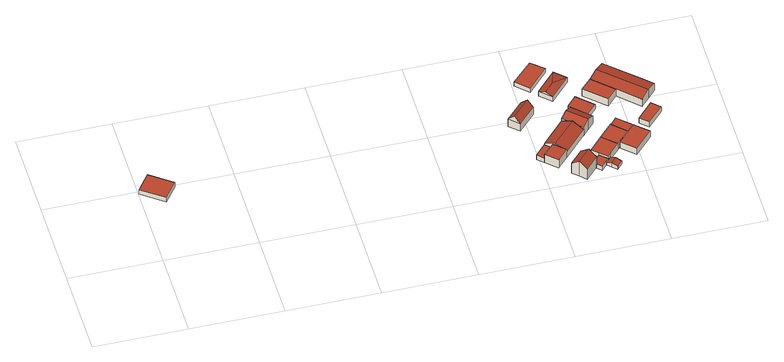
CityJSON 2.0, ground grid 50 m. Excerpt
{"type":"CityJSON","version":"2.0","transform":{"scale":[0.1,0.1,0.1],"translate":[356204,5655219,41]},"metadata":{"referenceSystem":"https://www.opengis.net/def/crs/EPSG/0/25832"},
"CityObjects":{
"building1":{"type":"Building","attributes":{"Geometrietyp2DReferenz":"3000","Gemeindeschluessel":"05315000","function":"31001_2721","roofType":"1000","measuredHeight":3.02,"storeysAboveGround":1},"geometry":[{"type":"Solid","lod":"2","boundaries":[[[[0,1,2,3]],[[4,5,1,0]],[[6,7,5,4]],[[3,2,7,6]],[[4,0,3,6]],[[1,5,7,2]]]],"semantics":{"surfaces":[{"type":"WallSurface"},{"type":"RoofSurface"},{"type":"GroundSurface"}],"values":[[0,0,0,0,1,2]]}}]},
"building2":{"type":"Building","attributes":{"Geometrietyp2DReferenz":"3000","Gemeindeschluessel":"05315000","function":"31001_1010","roofType":"3100","measuredHeight":8.62,"storeysAboveGround":1},"address":[{"country":"Germany","locality":"Köln","thoroughfareNumber":"250","thoroughfareName":"Merkenicher Hauptstr."}],"geometry":[{"type":"Solid","lod":"2","boundaries":[[[[8,9,10,11]],[[12,13,9,8]],[[14,15,13,12]],[[11,10,15,14]],[[8,16,12]],[[14,17,11]],[[11,17,16,8]],[[12,16,17,14]],[[9,13,15,10]]]],"semantics":{"surfaces":[{"type":"WallSurface"},{"type":"RoofSurface"},{"type":"GroundSurface"}],"values":[[0,0,0,0,0,0,1,1,2]]}}]},
"building3":{"type":"Building","attributes":{"Gemeindeschluessel":"05315000","Geometrietyp2DReferenz":"3000","function":"31001_1130"},"address":[{"country":"Germany","locality":"Köln","thoroughfareNumber":"12","thoroughfareName":"Schlettstadter Str."},{"country":"Germany","locality":"Köln","thoroughfareNumber":"248a","thoroughfareName":"Merkenicher Hauptstr."},{"country":"Germany","locality":"Köln","thoroughfareNumber":"248b","thoroughfareName":"Merkenicher Hauptstr."},{"country":"Germany","locality":"Köln","thoroughfareNumber":"10","thoroughfareName":"Schlettstadter Str."}],"children":["building3-1","building3-2","building3-3"]},
"building3-1":{"type":"BuildingPart","attributes":{"roofType":"3100","measuredHeight":6.79,"storeysAboveGround":1},"parents":["building3"],"geometry":[{"type":"MultiSurface","lod":"2","boundaries":[[[18,19,20,21]],[[22,23,19,18]],[[24,25,23,22]],[[26,27,28,29]],[[30,31,27,26]],[[21,20,31,30]],[[24,22,18,21,32]],[[30,26,29,33,32,21]],[[19,23,25,34,35,28,27,31,20]],[[32,36,37]],[[24,37,36,34,25]],[[32,33,38,36]],[[34,36,38,35]],[[33,29,39,40]],[[40,39,28,35]]],"semantics":{"surfaces":[{"type":"WallSurface"},{"type":"RoofSurface"},{"type":"GroundSurface"},{"type":"ClosureSurface"}],"values":[0,0,0,0,0,0,1,1,2,0,3,0,3,0,3]}}]},
"building3-2":{"type":"BuildingPart","attributes":{"roofType":"1000","measuredHeight":5.59,"storeysAboveGround":1},"parents":["building3"],"geometry":[{"type":"MultiSurface","lod":"2","boundaries":[[[41,42,43,44]],[[45,46,25,47]],[[44,43,46,45]],[[47,38,41,44,45]],[[42,35,25,46,43]],[[41,38,40,48]],[[48,40,35,42]],[[47,24,37]],[[36,37,24,25,34]],[[38,36,34,35]]],"semantics":{"surfaces":[{"type":"WallSurface"},{"type":"RoofSurface"},{"type":"GroundSurface"},{"type":"ClosureSurface"}],"values":[0,0,0,1,2,0,3,0,3,3]}}]},
"building3-3":{"type":"BuildingPart","attributes":{"roofType":"1000","measuredHeight":3,"storeysAboveGround":1},"address":[{"country":"Germany","locality":"Köln","thoroughfareNumber":"12","thoroughfareName":"Schlettstadter Str."}],"parents":["building3"],"geometry":[{"type":"Solid","lod":"2","boundaries":[[[[49,50,42,48]],[[39,28,50,49]],[[48,40,39,49]],[[35,42,50,28]],[[39,40,35,28]],[[40,48,42,35]]]],"semantics":{"surfaces":[{"type":"WallSurface"},{"type":"RoofSurface"},{"type":"GroundSurface"},{"type":"ClosureSurface"}],"values":[[0,0,1,2,3,3]]}}]},
"building4":{"type":"Building","attributes":{"Geometrietyp2DReferenz":"3000","Gemeindeschluessel":"05315000","function":"31001_1130","roofType":"3100","measuredHeight":10.31,"storeysAboveGround":2},"address":[{"country":"Germany","locality":"Köln","thoroughfareNumber":"248","thoroughfareName":"Merkenicher Hauptstr."}],"geometry":[{"type":"Solid","lod":"2","boundaries":[[[[51,52,53,54]],[[55,56,52,51]],[[57,58,56,55]],[[59,60,58,57]],[[61,62,60,59]],[[63,64,62,61]],[[65,66,64,63]],[[67,68,66,65]],[[54,53,68,67]],[[59,57,55,51,61]],[[54,67,65,63,61,51]],[[52,56,58,60,62,64,66,68,53]]]],"semantics":{"surfaces":[{"type":"WallSurface"},{"type":"RoofSurface"},{"type":"GroundSurface"}],"values":[[0,0,0,0,0,0,0,0,0,1,1,2]]}}]},
"building5":{"type":"Building","attributes":{"Geometrietyp2DReferenz":"3000","Gemeindeschluessel":"05315000","function":"31001_2723","roofType":"1000","measuredHeight":2.79,"storeysAboveGround":1},"address":[{"country":"Germany","locality":"Köln","thoroughfareNumber":"248","thoroughfareName":"Merkenicher Hauptstr."}],"geometry":[{"type":"Solid","lod":"2","boundaries":[[[[69,70,71,72]],[[73,74,70,69]],[[75,76,74,73]],[[77,78,76,75]],[[79,80,78,77]],[[81,82,80,79]],[[72,71,82,81]],[[79,77,75,73,69,72,81]],[[70,74,76,78,80,82,71]]]],"semantics":{"surfaces":[{"type":"WallSurface"},{"type":"RoofSurface"},{"type":"GroundSurface"}],"values":[[0,0,0,0,0,0,0,1,2]]}}]},
"building6":{"type":"Building","attributes":{"Geometrietyp2DReferenz":"3000","Gemeindeschluessel":"05315000","function":"31001_2143","roofType":"1000","measuredHeight":2.88,"storeysAboveGround":1},"address":[{"country":"Germany","locality":"Köln","thoroughfareNumber":"250","thoroughfareName":"Merkenicher Hauptstr."}],"geometry":[{"type":"Solid","lod":"2","boundaries":[[[[83,84,85,86]],[[87,88,84,83]],[[89,90,88,87]],[[91,92,90,89]],[[86,85,92,91]],[[89,87,83,86,91]],[[84,88,90,92,85]]]],"semantics":{"surfaces":[{"type":"WallSurface"},{"type":"RoofSurface"},{"type":"GroundSurface"}],"values":[[0,0,0,0,0,1,2]]}}]},
"building7":{"type":"Building","attributes":{"Geometrietyp2DReferenz":"3000","Gemeindeschluessel":"05315000","function":"31001_1130","roofType":"3100","measuredHeight":7.33,"storeysAboveGround":1},"address":[{"country":"Germany","locality":"Köln","thoroughfareNumber":"18","thoroughfareName":"Schlettstadter Str."},{"country":"Germany","locality":"Köln","thoroughfareNumber":"14","thoroughfareName":"Schlettstadter Str."},{"country":"Germany","locality":"Köln","thoroughfareNumber":"16","thoroughfareName":"Schlettstadter Str."}],"geometry":[{"type":"Solid","lod":"2","boundaries":[[[[93,94,95,96]],[[97,98,94,93]],[[99,100,98,97]],[[101,102,100,99]],[[103,104,102,101]],[[105,106,104,103]],[[107,108,106,105]],[[96,95,108,107]],[[93,96,107,105,103,97]],[[101,99,97,103]],[[94,98,100,102,104,106,108,95]]]],"semantics":{"surfaces":[{"type":"WallSurface"},{"type":"RoofSurface"},{"type":"GroundSurface"}],"values":[[0,0,0,0,0,0,0,0,1,1,2]]}}]},
"building8":{"type":"Building","attributes":{"Geometrietyp2DReferenz":"3000","Gemeindeschluessel":"05315000","function":"31001_2723","roofType":"3100","measuredHeight":2.88,"storeysAboveGround":1},"geometry":[{"type":"Solid","lod":"2","boundaries":[[[[109,110,111,112]],[[113,114,110,109]],[[115,116,114,113]],[[117,118,116,115]],[[119,120,118,117]],[[121,122,120,119]],[[123,124,122,121]],[[112,111,124,123]],[[117,115,113,109,119]],[[112,123,121,119,109]],[[110,114,116,118,120,122,124,111]]]],"semantics":{"surfaces":[{"type":"WallSurface"},{"type":"RoofSurface"},{"type":"GroundSurface"}],"values":[[0,0,0,0,0,0,0,0,1,1,2]]}}]},
"building9":{"type":"Building","attributes":{"Geometrietyp2DReferenz":"3000","Gemeindeschluessel":"05315000","function":"31001_2721","roofType":"1000","measuredHeight":4.32,"storeysAboveGround":1},"address":[{"country":"Germany","locality":"Köln","thoroughfareNumber":"248","thoroughfareName":"Merkenicher Hauptstr."}],"geometry":[{"type":"Solid","lod":"2","boundaries":[[[[125,126,127,128]],[[129,118,126,125]],[[130,116,118,129]],[[131,132,116,130]],[[133,134,132,131]],[[128,127,134,133]],[[131,130,129,125,128,133]],[[126,118,116,132,134,127]]]],"semantics":{"surfaces":[{"type":"WallSurface"},{"type":"RoofSurface"},{"type":"GroundSurface"}],"values":[[0,0,0,0,0,0,1,2]]}}]},
"building10":{"type":"Building","attributes":{"Geometrietyp2DReferenz":"3000","Gemeindeschluessel":"05315000","function":"31001_1220","roofType":"5000","measuredHeight":4.7,"storeysAboveGround":1},"address":[{"country":"Germany","locality":"Köln","thoroughfareNumber":"250","thoroughfareName":"Merkenicher Hauptstr."}],"geometry":[{"type":"Solid","lod":"2","boundaries":[[[[135,136,137,138]],[[139,140,136,135]],[[141,142,140,139]],[[138,137,142,141]],[[135,143,139]],[[141,144,138]],[[138,144,143,135]],[[139,143,144,141]],[[136,140,142,137]]]],"semantics":{"surfaces":[{"type":"WallSurface"},{"type":"RoofSurface"},{"type":"GroundSurface"}],"values":[[0,0,0,0,1,0,1,1,2]]}}]},
"building11":{"type":"Building","attributes":{"Geometrietyp2DReferenz":"3000","Gemeindeschluessel":"05315000","function":"31001_2000","roofType":"1000","measuredHeight":3.18,"storeysAboveGround":1},"address":[{"country":"Germany","locality":"Köln","thoroughfareNumber":"14","thoroughfareName":"Schlettstadter Str."}],"geometry":[{"type":"Solid","lod":"2","boundaries":[[[[145,146,147,148]],[[149,150,146,145]],[[151,152,150,149]],[[148,147,152,151]],[[149,145,148,151]],[[146,150,152,147]]]],"semantics":{"surfaces":[{"type":"WallSurface"},{"type":"RoofSurface"},{"type":"GroundSurface"}],"values":[[0,0,0,0,1,2]]}}]},
"building12":{"type":"Building","attributes":{"Geometrietyp2DReferenz":"3000","Gemeindeschluessel":"05315000","function":"31001_2721","roofType":"1000","measuredHeight":4.25,"storeysAboveGround":1},"address":[{"country":"Germany","locality":"Köln","thoroughfareNumber":"248","thoroughfareName":"Merkenicher Hauptstr."}],"geometry":[{"type":"Solid","lod":"2","boundaries":[[[[153,154,155,156]],[[125,157,154,153]],[[128,158,157,125]],[[156,155,158,128]],[[125,153,156,128]],[[154,157,158,155]]]],"semantics":{"surfaces":[{"type":"WallSurface"},{"type":"RoofSurface"},{"type":"GroundSurface"}],"values":[[0,0,0,0,1,2]]}}]},
"building13":{"type":"Building","attributes":{"Geometrietyp2DReferenz":"3000","Gemeindeschluessel":"05315000","function":"51009_1610","roofType":"1000","measuredHeight":4.01},"geometry":[{"type":"Solid","lod":"2","boundaries":[[[[159,160,161,162]],[[163,154,160,159]],[[164,165,154,163]],[[162,161,165,164]],[[163,159,162,164]],[[160,154,165,161]]]],"semantics":{"surfaces":[{"type":"WallSurface"},{"type":"RoofSurface"},{"type":"GroundSurface"}],"values":[[0,0,0,0,1,2]]}}]},
"building14":{"type":"Building","attributes":{"Geometrietyp2DReferenz":"3000","Gemeindeschluessel":"05315000","function":"51009_1610","roofType":"1000","measuredHeight":4.18},"geometry":[{"type":"Solid","lod":"2","boundaries":[[[[159,166,167,163]],[[168,169,166,159]],[[170,171,169,168]],[[172,173,171,170]],[[163,167,173,172]],[[170,168,159,163,172]],[[166,169,171,173,167]]]],"semantics":{"surfaces":[{"type":"WallSurface"},{"type":"RoofSurface"},{"type":"GroundSurface"}],"values":[[0,0,0,0,0,1,2]]}}]},
"building15":{"type":"Building","attributes":{"Gemeindeschluessel":"05315000","Geometrietyp2DReferenz":"3000","function":"31001_2143"},"address":[{"country":"Germany","locality":"Köln","thoroughfareNumber":"14","thoroughfareName":"Schlettstadter Str."}],"children":["building15-1","building15-2"]},
"building15-1":{"type":"BuildingPart","attributes":{"roofType":"3100","measuredHeight":6.13,"storeysAboveGround":1},"parents":["building15"],"geometry":[{"type":"MultiSurface","lod":"2","boundaries":[[[174,175,176,177]],[[178,179,175,174]],[[180,181,179,178]],[[182,183,184,185]],[[186,187,183,182]],[[188,189,187,186]],[[190,191,189,188]],[[177,176,191,190]],[[185,180,178,174,177,182]],[[190,188,186,182,177]],[[175,179,181,184,183,187,189,191,176]],[[180,185,192,193]],[[184,181,193,192]]],"semantics":{"surfaces":[{"type":"WallSurface"},{"type":"RoofSurface"},{"type":"GroundSurface"},{"type":"ClosureSurface"}],"values":[0,0,0,0,0,0,0,0,1,1,2,0,3]}}]},
"building15-2":{"type":"BuildingPart","attributes":{"roofType":"1000","measuredHeight":4.83,"storeysAboveGround":1},"parents":["building15"],"geometry":[{"type":"Solid","lod":"2","boundaries":[[[[192,184,194,195]],[[196,197,181,193]],[[195,194,197,196]],[[193,192,195,196]],[[184,181,197,194]],[[192,193,181,184]]]],"semantics":{"surfaces":[{"type":"WallSurface"},{"type":"RoofSurface"},{"type":"GroundSurface"},{"type":"ClosureSurface"}],"values":[[0,0,0,1,2,3]]}}]},
"building16":{"type":"Building","attributes":{"Geometrietyp2DReferenz":"3000","Gemeindeschluessel":"05315000","function":"31001_2000","roofType":"1000","measuredHeight":3.47,"storeysAboveGround":1},"address":[{"country":"Germany","locality":"Köln","thoroughfareNumber":"248b","thoroughfareName":"Merkenicher Hauptstr."}],"geometry":[{"type":"Solid","lod":"2","boundaries":[[[[198,199,200,201]],[[202,203,199,198]],[[204,205,203,202]],[[206,207,205,204]],[[201,200,207,206]],[[204,202,198,201,206]],[[199,203,205,207,200]]]],"semantics":{"surfaces":[{"type":"WallSurface"},{"type":"RoofSurface"},{"type":"GroundSurface"}],"values":[[0,0,0,0,0,1,2]]}}]}
},
"vertices":[
[189,489,39],[189,489,8],[69,578,8],[69,578,39],[120,396,39],[120,396,8],[0,485,39],[0,485,8],
[1958,414,74],[1958,414,23],[2051,511,23],[2051,511,74],[1906,463,74],[1906,463,23],[1999,561,74],[1999,561,23],[1932,438,109],[2025,536,109],
[2235,328,75],[2235,328,22],[2211,351,22],[2211,351,90],[2258,307,61],[2258,307,22],[2134,176,61],[2134,176,22],[2164,395,61],[2164,395,22],[2041,264,22],[2041,264,61],[2196,365,81],[2196,365,22],[2088,220,90],[2076,231,83],[2088,220,22],[2076,231,22],[2088,220,78],[2107,202,78],[2076,231,78],[2041,264,52],[2076,231,52],
[2018,169,78],[2018,169,22],[2076,114,22],[2076,114,78],[2081,119,78],[2081,119,22],[2134,176,78],[2018,169,52],
[1983,202,52],[1983,202,22],
[2161,32,125],[2161,32,22],[2194,0,22],[2194,0,92],[2128,63,92],[2128,63,22],[2133,68,92],[2133,68,22],[2197,136,92],[2197,136,22],[2230,105,125],[2230,105,22],[2247,88,107],[2247,88,22],[2263,73,92],[2263,73,22],[2261,71,92],[2261,71,22],
[2327,94,45],[2327,94,17],[2288,131,17],[2288,131,45],[2314,79,45],[2314,79,17],[2284,48,45],[2284,48,17],[2261,71,45],[2261,71,17],[2263,73,45],[2263,73,17],[2247,88,45],[2247,88,17],
[2119,846,47],[2119,846,18],[2009,736,18],[2009,736,47],[2186,788,47],[2186,788,18],[2076,672,47],[2076,672,18],[2009,735,47],[2009,735,18],
[2164,395,77],[2164,395,21],[2196,365,21],[2196,365,77],[2196,429,95],[2196,429,21],[2228,463,77],[2228,463,21],[2322,375,77],[2322,375,21],[2290,341,95],[2290,341,21],[2258,307,77],[2258,307,21],[2235,328,77],[2235,328,21],
[2338,58,45],[2338,58,16],[2362,36,16],[2362,36,36],[2314,79,36],[2314,79,16],[2327,94,36],[2327,94,16],[2344,111,36],[2344,111,16],[2367,90,45],[2367,90,16],[2391,68,36],[2391,68,16],[2365,40,36],[2365,40,16],
[2398,169,59],[2398,169,16],[2326,238,16],[2326,238,59],[2344,111,59],[2327,94,59],[2288,131,59],[2288,131,16],[2256,161,59],[2256,161,16],
[2214,751,50],[2214,751,19],[2108,637,19],[2108,637,50],[2275,694,50],[2275,694,19],[2168,580,50],[2168,580,19],[2187,662,66],[2138,609,66],
[2361,475,49],[2361,475,17],[2277,556,17],[2277,556,49],[2309,420,49],[2309,420,17],[2225,501,49],[2225,501,17],
[2468,243,59],[2468,243,17],[2396,312,17],[2396,312,59],[2398,169,17],[2326,238,17],
[2506,283,57],[2506,283,17],[2433,351,17],[2433,351,57],[2468,243,57],[2398,310,57],[2398,310,17],
[2506,283,15],[2468,243,15],[2578,216,57],[2578,216,15],[2481,114,57],[2481,114,15],[2410,181,57],[2410,181,15],
[2596,437,65],[2596,437,15],[2638,482,15],[2638,482,77],[2595,436,65],[2595,436,15],[2485,539,65],[2485,539,15],[2420,688,77],[2420,688,15],[2377,642,15],[2377,642,65],[2464,734,65],[2464,734,15],[2623,584,65],[2623,584,15],[2682,529,65],[2682,529,15],[2377,642,64],[2485,539,64],
[2321,584,15],[2321,584,64],[2430,481,64],[2430,481,15],
[2632,417,50],[2632,417,16],[2624,409,16],[2624,409,50],[2676,375,50],[2676,375,16],[2591,285,50],[2591,285,16],[2547,327,50],[2547,327,16]
]}
